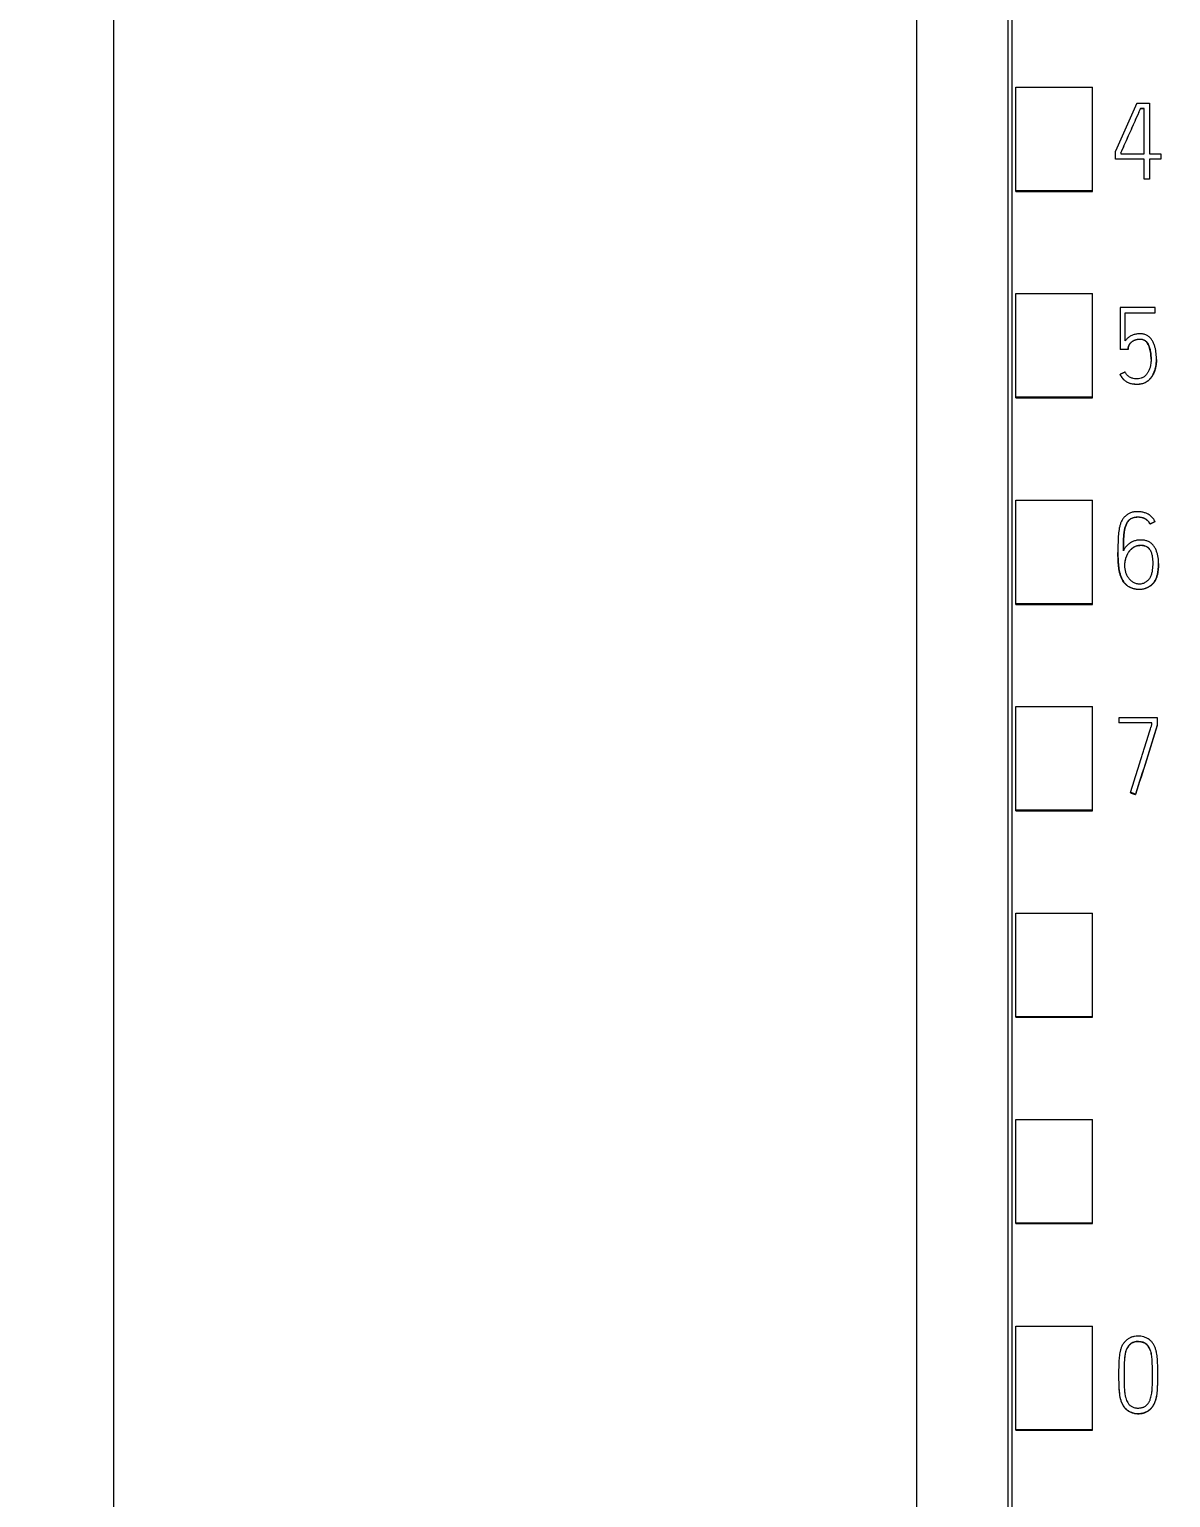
# Model space of a CAD drawing. Header units: millimetres. Extents: x 1359 to 3577, y 1333 to 3557.
# Drawn here: x 2755.07 to 2784.92, y 2979.14 to 3017.55 of the extents above; entities that cross this region are included whole.
import ezdxf

# ---------------------------------------------------------------- set-up
doc = ezdxf.new("R2010")
doc.units = ezdxf.units.MM
doc.layers.add('000-PI-Oprema', color=30, linetype='Continuous', lineweight=5)
doc.layers.add('002-PI-Kabelska kanalica', color=150, linetype='Continuous')
doc.styles.get("Standard").update_dxf_attribs({"font": 'arial.ttf'})
doc.dimstyles.new('ISO-25', dxfattribs={"dimtxt": 2.5, "dimasz": 2.5, "dimexe": 1.25, "dimexo": 0.625, "dimtad": 1, "dimtxsty": 'Standard', "dimcen": 2.5, "dimadec": 0, "dimazin": 0, "dimtfac": 1, "dimtmove": 0, "dimatfit": 3, "dimfxl": 1, "dimarcsym": 0})

# ---------------------------------------------------------------- blocks, each defined once
blk = doc.blocks.new('S7-1500 DI HF - 6ES7521-1BL00-0AB0')
at = {"layer": '000-PI-Oprema', "color": 0, "linetype": 'ByBlock', "lineweight": 0}
for p, q in [((30.4, 23.585), (30.4, 132.4)), ((30.5, 106.777), (30.5, 109.479)), ((30.5, 109.479), (32.5, 109.479)), ((32.5, 106.777), (32.5, 109.479)), ((33.666, 109.061), (33.996, 109.061)), ((33.757, 108.923), (33.757, 108.917)), ((33.854, 108.923), (33.757, 108.923)), ((33.757, 108.917), (33.854, 108.917)), ((33.854, 107.735), (33.854, 108.923)), ((33.996, 109.061), (33.996, 107.735)), ((33.105, 107.596), (33.105, 107.801)), ((33.854, 107.596), (33.105, 107.596)), ((33.244, 107.771), (33.244, 107.735)), ((33.244, 107.735), (33.854, 107.735)), ((33.854, 107.069), (33.854, 107.596)), ((33.996, 107.735), (34.29, 107.735)), ((33.996, 107.596), (33.996, 107.069)), ((34.29, 107.596), (33.996, 107.596)), ((34.29, 107.735), (34.29, 107.596)), ((33.996, 107.069), (33.854, 107.069)), ((30.5, 106.749), (30.5, 106.777)), ((30.5, 106.777), (32.5, 106.777)), ((30.5, 106.749), (32.5, 106.749)), ((32.5, 106.749), (32.5, 106.777)), ((30.5, 101.375), (30.5, 104.078)), ((30.5, 104.078), (32.5, 104.078)), ((32.5, 101.375), (32.5, 104.078)), ((33.222, 103.717), (33.222, 102.622)), ((34.145, 103.717), (33.222, 103.717)), ((34.145, 103.579), (34.145, 103.717)), ((33.36, 102.843), (33.36, 103.579)), ((33.36, 103.579), (34.145, 103.579)), ((34.145, 103.579), (34.145, 103.572)), ((33.222, 102.622), (33.222, 102.616)), ((33.222, 102.622), (33.433, 102.622)), ((33.433, 102.622), (33.433, 102.616)), ((34.173, 102.358), (34.173, 102.364)), ((33.227, 101.967), (33.227, 101.961)), ((30.5, 101.349), (30.5, 101.375)), ((30.5, 101.375), (32.5, 101.375)), ((30.5, 101.349), (32.5, 101.349)), ((32.5, 101.349), (32.5, 101.375)), ((30.5, 95.974), (30.5, 98.676)), ((30.5, 98.676), (32.5, 98.676)), ((32.5, 95.974), (32.5, 98.676)), ((34.011, 98.054), (34.011, 98.047)), ((34.139, 98.12), (34.139, 98.114)), ((33.167, 97.316), (33.167, 97.31)), ((34.23, 97.017), (34.23, 97.023)), ((30.5, 95.949), (30.5, 95.974)), ((30.5, 95.974), (32.5, 95.974)), ((30.5, 95.949), (32.5, 95.949)), ((32.5, 95.949), (32.5, 95.974)), ((30.5, 90.572), (30.5, 93.274)), ((30.5, 93.274), (32.5, 93.274)), ((32.5, 90.572), (32.5, 93.274)), ((33.198, 92.847), (33.198, 92.988)), ((33.198, 92.988), (34.197, 92.988)), ((34.197, 92.988), (34.197, 92.786)), ((33.198, 92.847), (33.198, 92.84)), ((34.058, 92.847), (33.198, 92.847)), ((34.058, 92.808), (34.058, 92.847)), ((34.197, 92.786), (34.197, 92.78)), ((33.495, 91.027), (33.495, 91.02)), ((33.628, 90.982), (33.628, 90.976)), ((30.5, 90.549), (30.5, 90.572)), ((30.5, 90.572), (32.5, 90.572)), ((30.5, 90.549), (32.5, 90.549)), ((32.5, 90.549), (32.5, 90.572)), ((30.5, 85.17), (30.5, 87.872)), ((30.5, 87.872), (32.5, 87.872)), ((32.5, 85.17), (32.5, 87.872)), ((30.5, 85.17), (32.5, 85.17)), ((30.5, 85.149), (30.5, 85.17)), ((30.5, 85.149), (32.5, 85.149)), ((32.5, 85.149), (32.5, 85.17)), ((30.5, 79.769), (30.5, 82.471)), ((30.5, 82.471), (32.5, 82.471)), ((32.5, 79.769), (32.5, 82.471)), ((30.5, 79.75), (30.5, 79.769)), ((30.5, 79.769), (32.5, 79.769)), ((30.5, 79.75), (32.5, 79.75)), ((32.5, 79.75), (32.5, 79.769)), ((30.5, 74.367), (30.5, 77.069)), ((30.5, 77.069), (32.5, 77.069)), ((32.5, 74.367), (32.5, 77.069)), ((33.185, 75.808), (33.185, 75.802)), ((34.209, 75.76), (34.209, 75.766)), ((30.5, 74.35), (30.5, 74.367)), ((30.5, 74.367), (32.5, 74.367)), ((30.5, 74.35), (32.5, 74.35)), ((32.5, 74.35), (32.5, 74.367))]:
    blk.add_line(p, q, dxfattribs=at)
at = {"layer": '000-PI-Oprema', "color": 18, "linetype": 'ByBlock', "lineweight": 0, "true_color": 0x000000}
for centre, major_axis, ratio, start_param, end_param in [((18.741, 10.646), (452.614, 1023.309), 0.023466, 1.484858, 1.486095), ((29.277, 16.238), (311.427, 991.982), 0.017584, 1.499074, 1.500898), ((29.169, 14.429), (315.104, 1003.798), 0.017791, 1.498249, 1.500051)]:
    blk.add_ellipse(centre, major_axis=major_axis, ratio=ratio, start_param=start_param, end_param=end_param, dxfattribs=at)
at = {"layer": '000-PI-Oprema', "color": 0, "linetype": 'ByBlock', "lineweight": 0}
for points, knots in [([(30.3, 23.299), (30.3, 26.64), (30.3, 34.605), (30.3, 47.245), (30.3, 62.731), (30.3, 77.025), (30.3, 91.235), (30.3, 105.802), (30.3, 119.972), (30.3, 129.542), (30.3, 132.586)], [0, 0, 0, 0, 0.091483, 0.21812, 0.346206, 0.515858, 0.610111, 0.736264, 0.916066, 1, 1, 1, 1]), ([(6.9, 129.52), (6.9, 127.497), (6.9, 118.948), (6.9, 105.802), (6.9, 91.235), (6.9, 77.025), (6.9, 62.731), (6.9, 47.245), (6.9, 34.486), (6.9, 25.605), (6.9, 21.348), (6.9, 20.55)], [0, 0, 0, 0, 0.055935, 0.236292, 0.362833, 0.457376, 0.627551, 0.756032, 0.883059, 0.978086, 1, 1, 1, 1]), ([(27.9, 129.52), (27.9, 127.497), (27.9, 118.948), (27.9, 105.802), (27.9, 91.235), (27.9, 77.025), (27.9, 62.731), (27.9, 47.245), (27.9, 34.486), (27.9, 25.605), (27.9, 21.348), (27.9, 20.55)], [0, 0, 0, 0, 0.055935, 0.236292, 0.362833, 0.457376, 0.627551, 0.756032, 0.883059, 0.978086, 1, 1, 1, 1]), ([(33.757, 108.923), (33.747, 108.899), (33.736, 108.875), (33.715, 108.827), (33.704, 108.803), (33.672, 108.73), (33.651, 108.682), (33.609, 108.586), (33.588, 108.538), (33.545, 108.442), (33.523, 108.394), (33.48, 108.298), (33.459, 108.25), (33.416, 108.154), (33.395, 108.106), (33.352, 108.01), (33.331, 107.962), (33.298, 107.89), (33.287, 107.866), (33.271, 107.83), (33.266, 107.818), (33.255, 107.794), (33.25, 107.782), (33.244, 107.771)], [0, 0, 0, 0, 0.0625, 0.0625, 0.125, 0.125, 0.25, 0.25, 0.375, 0.375, 0.5, 0.5, 0.625, 0.625, 0.75, 0.75, 0.875, 0.875, 0.9375, 0.9375, 0.96875, 0.96875, 1, 1, 1, 1]), ([(33.244, 107.764), (33.25, 107.776), (33.255, 107.788), (33.266, 107.812), (33.271, 107.824), (33.287, 107.86), (33.298, 107.884), (33.331, 107.956), (33.352, 108.004), (33.395, 108.1), (33.416, 108.148), (33.459, 108.244), (33.48, 108.292), (33.523, 108.388), (33.545, 108.436), (33.588, 108.532), (33.609, 108.58), (33.651, 108.676), (33.672, 108.724), (33.704, 108.796), (33.715, 108.82), (33.736, 108.868), (33.747, 108.893), (33.757, 108.917)], [0, 0, 0, 0, 0.03125, 0.03125, 0.0625, 0.0625, 0.125, 0.125, 0.25, 0.25, 0.375, 0.375, 0.5, 0.5, 0.625, 0.625, 0.75, 0.75, 0.875, 0.875, 0.9375, 0.9375, 1, 1, 1, 1]), ([(33.227, 101.967), (33.24, 101.941), (33.253, 101.915), (33.277, 101.879), (33.286, 101.868), (33.305, 101.846), (33.315, 101.835), (33.336, 101.815), (33.348, 101.806), (33.371, 101.789), (33.383, 101.781), (33.408, 101.766), (33.42, 101.759), (33.447, 101.747), (33.461, 101.742), (33.488, 101.733), (33.502, 101.729), (33.531, 101.722), (33.545, 101.719), (33.574, 101.715), (33.589, 101.714), (33.611, 101.712), (33.618, 101.712), (33.633, 101.711), (33.64, 101.711), (33.662, 101.71), (33.676, 101.71), (33.706, 101.711), (33.72, 101.712), (33.749, 101.715), (33.764, 101.717), (33.793, 101.724), (33.807, 101.727), (33.849, 101.741), (33.876, 101.753), (33.914, 101.775), (33.927, 101.782), (33.95, 101.799), (33.962, 101.809), (33.984, 101.828), (33.994, 101.838), (34.014, 101.86), (34.024, 101.871), (34.051, 101.906), (34.067, 101.93), (34.088, 101.968), (34.094, 101.981), (34.107, 102.008), (34.113, 102.021), (34.129, 102.062), (34.138, 102.09), (34.152, 102.146), (34.158, 102.175), (34.165, 102.218), (34.167, 102.232), (34.169, 102.261), (34.171, 102.276), (34.173, 102.32), (34.173, 102.349), (34.173, 102.407), (34.171, 102.465), (34.165, 102.523), (34.157, 102.581), (34.153, 102.61), (34.143, 102.653), (34.14, 102.667), (34.132, 102.695), (34.128, 102.709), (34.114, 102.751), (34.103, 102.778), (34.084, 102.818), (34.077, 102.831), (34.062, 102.856), (34.054, 102.868), (34.028, 102.904), (34.009, 102.925), (33.965, 102.965), (33.94, 102.981), (33.9, 103), (33.887, 103.006), (33.858, 103.015), (33.844, 103.019), (33.815, 103.024), (33.801, 103.026), (33.771, 103.028), (33.756, 103.029), (33.727, 103.028), (33.712, 103.027), (33.683, 103.025), (33.669, 103.023), (33.64, 103.019), (33.625, 103.016), (33.597, 103.009), (33.582, 103.005), (33.554, 102.995), (33.541, 102.99), (33.514, 102.977), (33.501, 102.97), (33.476, 102.955), (33.464, 102.947), (33.44, 102.929), (33.429, 102.919), (33.408, 102.899), (33.397, 102.889), (33.378, 102.867), (33.369, 102.855), (33.36, 102.843)], [0, 0, 0, 0, 0.03125, 0.03125, 0.046875, 0.046875, 0.0625, 0.0625, 0.078125, 0.078125, 0.09375, 0.09375, 0.109375, 0.109375, 0.125, 0.125, 0.140625, 0.140625, 0.15625, 0.15625, 0.171875, 0.171875, 0.179688, 0.179688, 0.1875, 0.1875, 0.203125, 0.203125, 0.21875, 0.21875, 0.234375, 0.234375, 0.25, 0.25, 0.28125, 0.28125, 0.296875, 0.296875, 0.3125, 0.3125, 0.328125, 0.328125, 0.34375, 0.34375, 0.375, 0.375, 0.390625, 0.390625, 0.40625, 0.40625, 0.4375, 0.4375, 0.46875, 0.46875, 0.484375, 0.484375, 0.5, 0.5, 0.53125, 0.53125, 0.5625, 0.59375, 0.59375, 0.625, 0.625, 0.640625, 0.640625, 0.65625, 0.65625, 0.6875, 0.6875, 0.703125, 0.703125, 0.71875, 0.71875, 0.75, 0.75, 0.78125, 0.78125, 0.796875, 0.796875, 0.8125, 0.8125, 0.828125, 0.828125, 0.84375, 0.84375, 0.859375, 0.859375, 0.875, 0.875, 0.890625, 0.890625, 0.90625, 0.90625, 0.921875, 0.921875, 0.9375, 0.9375, 0.953125, 0.953125, 0.96875, 0.96875, 0.984375, 0.984375, 1, 1, 1, 1]), ([(33.433, 102.622), (33.433, 102.645), (33.436, 102.668), (33.445, 102.701), (33.449, 102.713), (33.458, 102.734), (33.464, 102.744), (33.476, 102.763), (33.483, 102.773), (33.498, 102.79), (33.506, 102.798), (33.523, 102.814), (33.532, 102.821), (33.551, 102.835), (33.56, 102.841), (33.58, 102.852), (33.591, 102.857), (33.612, 102.866), (33.623, 102.87), (33.656, 102.88), (33.679, 102.884), (33.713, 102.887), (33.725, 102.888), (33.748, 102.888), (33.76, 102.887), (33.783, 102.885), (33.794, 102.883), (33.811, 102.88), (33.817, 102.878), (33.828, 102.875), (33.833, 102.873), (33.85, 102.867), (33.86, 102.862), (33.88, 102.85), (33.889, 102.843), (33.906, 102.828), (33.914, 102.819), (33.929, 102.801), (33.936, 102.792), (33.954, 102.763), (33.965, 102.742), (33.982, 102.7), (33.99, 102.678), (34.01, 102.612), (34.019, 102.567), (34.027, 102.499), (34.029, 102.476), (34.032, 102.43), (34.033, 102.407), (34.034, 102.338), (34.032, 102.293), (34.024, 102.225), (34.02, 102.202), (34.013, 102.169), (34.01, 102.158), (34.004, 102.135), (34, 102.124), (33.989, 102.091), (33.98, 102.07), (33.965, 102.039), (33.959, 102.029), (33.947, 102.009), (33.941, 101.999), (33.921, 101.971), (33.906, 101.954), (33.881, 101.929), (33.873, 101.922), (33.854, 101.907), (33.845, 101.901), (33.825, 101.888), (33.815, 101.883), (33.794, 101.873), (33.783, 101.869), (33.749, 101.859), (33.727, 101.855), (33.692, 101.852), (33.68, 101.851), (33.657, 101.851), (33.645, 101.85), (33.611, 101.852), (33.588, 101.854), (33.554, 101.861), (33.543, 101.864), (33.521, 101.871), (33.51, 101.875), (33.478, 101.89), (33.458, 101.902), (33.43, 101.923), (33.421, 101.931), (33.405, 101.947), (33.39, 101.965), (33.377, 101.984), (33.365, 102.004), (33.36, 102.014), (33.355, 102.025)], [0, 0, 0, 0, 0.03125, 0.03125, 0.046875, 0.046875, 0.0625, 0.0625, 0.078125, 0.078125, 0.09375, 0.09375, 0.109375, 0.109375, 0.125, 0.125, 0.140625, 0.140625, 0.15625, 0.15625, 0.1875, 0.1875, 0.203125, 0.203125, 0.21875, 0.21875, 0.234375, 0.234375, 0.242187, 0.242187, 0.25, 0.25, 0.265625, 0.265625, 0.28125, 0.28125, 0.296875, 0.296875, 0.3125, 0.3125, 0.34375, 0.34375, 0.375, 0.375, 0.4375, 0.4375, 0.46875, 0.46875, 0.5, 0.5, 0.5625, 0.5625, 0.59375, 0.59375, 0.609375, 0.609375, 0.625, 0.625, 0.65625, 0.65625, 0.671875, 0.671875, 0.6875, 0.6875, 0.71875, 0.71875, 0.734375, 0.734375, 0.75, 0.75, 0.765625, 0.765625, 0.78125, 0.78125, 0.8125, 0.8125, 0.828125, 0.828125, 0.84375, 0.84375, 0.875, 0.875, 0.890625, 0.890625, 0.90625, 0.90625, 0.9375, 0.9375, 0.953125, 0.953125, 0.96875, 0.984375, 0.984375, 1, 1, 1, 1]), ([(34.034, 102.36), (34.034, 102.365), (34.034, 102.371), (34.033, 102.4), (34.032, 102.423), (34.029, 102.468), (34.027, 102.491), (34.022, 102.536), (34.018, 102.559), (34.009, 102.604), (34.003, 102.627), (33.993, 102.66), (33.99, 102.671), (33.982, 102.693), (33.978, 102.703), (33.965, 102.735), (33.955, 102.756), (33.936, 102.785), (33.929, 102.795), (33.915, 102.813), (33.907, 102.821), (33.89, 102.837), (33.881, 102.844), (33.861, 102.856), (33.85, 102.861), (33.828, 102.869), (33.817, 102.872), (33.794, 102.877), (33.783, 102.879), (33.76, 102.881), (33.749, 102.881), (33.726, 102.882), (33.714, 102.881), (33.691, 102.879), (33.679, 102.878), (33.657, 102.873), (33.634, 102.868), (33.613, 102.861), (33.591, 102.852), (33.581, 102.846), (33.551, 102.829), (33.532, 102.816), (33.506, 102.793), (33.498, 102.785), (33.483, 102.767), (33.476, 102.758), (33.464, 102.738), (33.459, 102.728), (33.449, 102.707), (33.445, 102.696), (33.439, 102.673), (33.437, 102.662), (33.434, 102.639), (33.433, 102.628), (33.433, 102.616)], [0, 0, 0, 0, 0.015899, 0.015899, 0.077406, 0.077406, 0.138912, 0.138912, 0.200418, 0.200418, 0.261925, 0.261925, 0.292678, 0.292678, 0.323431, 0.323431, 0.384937, 0.384937, 0.41569, 0.41569, 0.446443, 0.446443, 0.477197, 0.477197, 0.50795, 0.50795, 0.538703, 0.538703, 0.569456, 0.569456, 0.600209, 0.600209, 0.630962, 0.630962, 0.661715, 0.661715, 0.692469, 0.723222, 0.723222, 0.753975, 0.753975, 0.815481, 0.815481, 0.846234, 0.846234, 0.876987, 0.876987, 0.907741, 0.907741, 0.938494, 0.938494, 0.969247, 0.969247, 1, 1, 1, 1]), ([(34.173, 102.358), (34.173, 102.336), (34.173, 102.315), (34.17, 102.265), (34.168, 102.236), (34.162, 102.193), (34.16, 102.178), (34.154, 102.15), (34.151, 102.135), (34.14, 102.093), (34.132, 102.065), (34.111, 102.01), (34.099, 101.983), (34.071, 101.931), (34.056, 101.906), (34.029, 101.871), (34.02, 101.86), (34.001, 101.838), (33.99, 101.828), (33.958, 101.798), (33.934, 101.78), (33.896, 101.758), (33.883, 101.751), (33.857, 101.739), (33.843, 101.733), (33.801, 101.719), (33.773, 101.712), (33.729, 101.706), (33.714, 101.705), (33.685, 101.704), (33.67, 101.704), (33.641, 101.705), (33.626, 101.705), (33.597, 101.707), (33.582, 101.708), (33.553, 101.711), (33.538, 101.714), (33.509, 101.72), (33.495, 101.724), (33.467, 101.733), (33.453, 101.738), (33.426, 101.75), (33.413, 101.757), (33.388, 101.772), (33.375, 101.78), (33.351, 101.797), (33.34, 101.806), (33.318, 101.826), (33.308, 101.836), (33.288, 101.859), (33.279, 101.871), (33.254, 101.908), (33.24, 101.934), (33.227, 101.961)], [0, 0, 0, 0, 0.044434, 0.044434, 0.104157, 0.104157, 0.134018, 0.134018, 0.16388, 0.16388, 0.223602, 0.223602, 0.283325, 0.283325, 0.343048, 0.343048, 0.37291, 0.37291, 0.402771, 0.402771, 0.462494, 0.462494, 0.492355, 0.492355, 0.522217, 0.522217, 0.58194, 0.58194, 0.611801, 0.611801, 0.641663, 0.641663, 0.671524, 0.671524, 0.701386, 0.701386, 0.731247, 0.731247, 0.761108, 0.761108, 0.79097, 0.79097, 0.820831, 0.820831, 0.850693, 0.850693, 0.880554, 0.880554, 0.910416, 0.910416, 0.940277, 0.940277, 1, 1, 1, 1]), ([(34.139, 98.12), (34.124, 98.145), (34.108, 98.169), (34.081, 98.203), (34.072, 98.214), (34.052, 98.235), (34.042, 98.246), (34.01, 98.275), (33.986, 98.292), (33.949, 98.313), (33.936, 98.32), (33.91, 98.332), (33.896, 98.337), (33.855, 98.351), (33.827, 98.359), (33.785, 98.366), (33.771, 98.369), (33.742, 98.372), (33.727, 98.373), (33.684, 98.375), (33.655, 98.375), (33.612, 98.371), (33.598, 98.37), (33.569, 98.365), (33.555, 98.362), (33.513, 98.35), (33.486, 98.34), (33.448, 98.32), (33.435, 98.313), (33.411, 98.297), (33.399, 98.289), (33.365, 98.262), (33.344, 98.242), (33.316, 98.209), (33.307, 98.198), (33.29, 98.174), (33.282, 98.162), (33.261, 98.124), (33.248, 98.098), (33.228, 98.044), (33.22, 98.016), (33.206, 97.961), (33.2, 97.933), (33.191, 97.877), (33.188, 97.848), (33.179, 97.763), (33.175, 97.706), (33.17, 97.591), (33.169, 97.534), (33.167, 97.362), (33.166, 97.247), (33.171, 97.104), (33.173, 97.075), (33.177, 97.018), (33.179, 96.99), (33.188, 96.904), (33.197, 96.848), (33.214, 96.778), (33.218, 96.763), (33.226, 96.736), (33.23, 96.722), (33.244, 96.681), (33.254, 96.654), (33.273, 96.615), (33.279, 96.602), (33.293, 96.577), (33.301, 96.564), (33.325, 96.528), (33.342, 96.505), (33.373, 96.474), (33.383, 96.464), (33.406, 96.445), (33.418, 96.437), (33.454, 96.413), (33.479, 96.399), (33.52, 96.383), (33.534, 96.377), (33.561, 96.368), (33.575, 96.364), (33.617, 96.354), (33.646, 96.349), (33.689, 96.345), (33.704, 96.345), (33.733, 96.344), (33.747, 96.345), (33.79, 96.348), (33.819, 96.352), (33.861, 96.362), (33.875, 96.366), (33.902, 96.376), (33.916, 96.381), (33.956, 96.399), (33.981, 96.413), (34.017, 96.437), (34.028, 96.446), (34.051, 96.465), (34.062, 96.474), (34.092, 96.505), (34.111, 96.528), (34.134, 96.564), (34.141, 96.577), (34.155, 96.603), (34.161, 96.616), (34.177, 96.656), (34.186, 96.683), (34.197, 96.725), (34.2, 96.739), (34.206, 96.768), (34.209, 96.782), (34.216, 96.825), (34.22, 96.853), (34.229, 96.939), (34.232, 96.996), (34.229, 97.082), (34.227, 97.111), (34.221, 97.168), (34.216, 97.197), (34.204, 97.254), (34.196, 97.282), (34.178, 97.338), (34.168, 97.365), (34.143, 97.418), (34.128, 97.443), (34.095, 97.491), (34.077, 97.513), (34.044, 97.543), (34.033, 97.553), (34.009, 97.569), (33.996, 97.577), (33.971, 97.591), (33.957, 97.597), (33.93, 97.607), (33.916, 97.612), (33.873, 97.623), (33.845, 97.628), (33.801, 97.632), (33.786, 97.633), (33.757, 97.633), (33.742, 97.633), (33.698, 97.631), (33.669, 97.627), (33.626, 97.617), (33.612, 97.613), (33.584, 97.604), (33.571, 97.598), (33.531, 97.581), (33.506, 97.566), (33.469, 97.541), (33.458, 97.533), (33.435, 97.514), (33.424, 97.505), (33.393, 97.474), (33.373, 97.452), (33.338, 97.405), (33.323, 97.38), (33.309, 97.354)], [0, 0, 0, 0, 0.015625, 0.015625, 0.023438, 0.023438, 0.03125, 0.03125, 0.046875, 0.046875, 0.054688, 0.054688, 0.0625, 0.0625, 0.078125, 0.078125, 0.085938, 0.085938, 0.09375, 0.09375, 0.109375, 0.109375, 0.117188, 0.117188, 0.125, 0.125, 0.140625, 0.140625, 0.148438, 0.148438, 0.15625, 0.15625, 0.171875, 0.171875, 0.179688, 0.179688, 0.1875, 0.1875, 0.203125, 0.203125, 0.21875, 0.21875, 0.234375, 0.234375, 0.25, 0.25, 0.28125, 0.28125, 0.3125, 0.3125, 0.375, 0.375, 0.390625, 0.390625, 0.40625, 0.40625, 0.4375, 0.4375, 0.445313, 0.445313, 0.453125, 0.453125, 0.46875, 0.46875, 0.476563, 0.476563, 0.484375, 0.484375, 0.5, 0.5, 0.507813, 0.507813, 0.515625, 0.515625, 0.53125, 0.53125, 0.539063, 0.539063, 0.546875, 0.546875, 0.5625, 0.5625, 0.570313, 0.570313, 0.578125, 0.578125, 0.59375, 0.59375, 0.601563, 0.601563, 0.609375, 0.609375, 0.625, 0.625, 0.632813, 0.632813, 0.640625, 0.640625, 0.65625, 0.65625, 0.664063, 0.664063, 0.671875, 0.671875, 0.6875, 0.6875, 0.695313, 0.695313, 0.703125, 0.703125, 0.71875, 0.71875, 0.75, 0.75, 0.765625, 0.765625, 0.78125, 0.78125, 0.796875, 0.796875, 0.8125, 0.8125, 0.828125, 0.828125, 0.84375, 0.84375, 0.851563, 0.851563, 0.859375, 0.859375, 0.867188, 0.867188, 0.875, 0.875, 0.890625, 0.890625, 0.898438, 0.898438, 0.90625, 0.90625, 0.921875, 0.921875, 0.929688, 0.929688, 0.9375, 0.9375, 0.953125, 0.953125, 0.960937, 0.960937, 0.96875, 0.96875, 0.984375, 0.984375, 1, 1, 1, 1]), ([(33.309, 97.354), (33.309, 97.415), (33.31, 97.476), (33.312, 97.567), (33.313, 97.597), (33.315, 97.658), (33.316, 97.688), (33.32, 97.749), (33.323, 97.779), (33.329, 97.84), (33.334, 97.87), (33.343, 97.915), (33.346, 97.93), (33.354, 97.96), (33.358, 97.975), (33.372, 98.019), (33.383, 98.047), (33.402, 98.081), (33.406, 98.088), (33.414, 98.101), (33.418, 98.108), (33.432, 98.126), (33.442, 98.138), (33.458, 98.155), (33.463, 98.16), (33.475, 98.171), (33.481, 98.176), (33.5, 98.189), (33.513, 98.197), (33.534, 98.207), (33.541, 98.21), (33.556, 98.216), (33.563, 98.218), (33.586, 98.225), (33.601, 98.228), (33.631, 98.233), (33.647, 98.234), (33.678, 98.236), (33.693, 98.236), (33.724, 98.235), (33.74, 98.234), (33.77, 98.23), (33.793, 98.225), (33.815, 98.219), (33.83, 98.214), (33.837, 98.211), (33.859, 98.202), (33.873, 98.195), (33.899, 98.18), (33.912, 98.171), (33.93, 98.157), (33.936, 98.152), (33.948, 98.141), (33.953, 98.136), (33.969, 98.119), (33.979, 98.107), (33.996, 98.081), (34.004, 98.068), (34.011, 98.054)], [0, 0, 0, 0, 0.125, 0.125, 0.1875, 0.1875, 0.25, 0.25, 0.3125, 0.3125, 0.375, 0.375, 0.40625, 0.40625, 0.4375, 0.4375, 0.5, 0.5, 0.515625, 0.515625, 0.53125, 0.53125, 0.5625, 0.5625, 0.578125, 0.578125, 0.59375, 0.59375, 0.625, 0.625, 0.640625, 0.640625, 0.65625, 0.65625, 0.6875, 0.6875, 0.71875, 0.71875, 0.75, 0.75, 0.78125, 0.78125, 0.8125, 0.828125, 0.828125, 0.84375, 0.84375, 0.875, 0.875, 0.90625, 0.90625, 0.921875, 0.921875, 0.9375, 0.9375, 0.96875, 0.96875, 1, 1, 1, 1]), ([(34.011, 98.047), (33.997, 98.075), (33.98, 98.1), (33.954, 98.129), (33.949, 98.134), (33.937, 98.145), (33.931, 98.15), (33.913, 98.164), (33.888, 98.182), (33.86, 98.195), (33.831, 98.207), (33.817, 98.212), (33.787, 98.22), (33.772, 98.223), (33.741, 98.228), (33.726, 98.229), (33.679, 98.231), (33.649, 98.229), (33.603, 98.222), (33.588, 98.219), (33.558, 98.21), (33.543, 98.205), (33.522, 98.195), (33.515, 98.192), (33.502, 98.184), (33.495, 98.18), (33.476, 98.166), (33.459, 98.151), (33.443, 98.134), (33.433, 98.122), (33.429, 98.116), (33.415, 98.097), (33.407, 98.084), (33.392, 98.057), (33.385, 98.043), (33.373, 98.015), (33.368, 98), (33.354, 97.956), (33.347, 97.926), (33.334, 97.867), (33.33, 97.837), (33.323, 97.776), (33.32, 97.746), (33.317, 97.685), (33.315, 97.654), (33.313, 97.593), (33.312, 97.562), (33.31, 97.47), (33.309, 97.409), (33.309, 97.348)], [0, 0, 0, 0, 0.0625, 0.0625, 0.078125, 0.078125, 0.09375, 0.09375, 0.125, 0.15625, 0.15625, 0.1875, 0.1875, 0.21875, 0.21875, 0.25, 0.25, 0.3125, 0.3125, 0.34375, 0.34375, 0.375, 0.375, 0.390625, 0.390625, 0.40625, 0.40625, 0.4375, 0.453125, 0.453125, 0.46875, 0.46875, 0.5, 0.5, 0.53125, 0.53125, 0.5625, 0.5625, 0.625, 0.625, 0.6875, 0.6875, 0.75, 0.75, 0.8125, 0.8125, 0.875, 0.875, 1, 1, 1, 1]), ([(34.23, 97.017), (34.23, 96.971), (34.228, 96.925), (34.22, 96.851), (34.216, 96.822), (34.209, 96.78), (34.207, 96.765), (34.201, 96.737), (34.198, 96.723), (34.187, 96.68), (34.178, 96.653), (34.162, 96.613), (34.156, 96.599), (34.143, 96.573), (34.136, 96.561), (34.112, 96.524), (34.094, 96.501), (34.064, 96.471), (34.054, 96.461), (34.031, 96.442), (34.02, 96.433), (33.984, 96.408), (33.958, 96.394), (33.919, 96.376), (33.905, 96.371), (33.878, 96.361), (33.864, 96.357), (33.822, 96.346), (33.793, 96.342), (33.75, 96.339), (33.735, 96.338), (33.706, 96.338), (33.691, 96.339), (33.648, 96.343), (33.619, 96.347), (33.577, 96.358), (33.563, 96.362), (33.535, 96.371), (33.522, 96.376), (33.482, 96.392), (33.456, 96.405), (33.426, 96.425), (33.42, 96.429), (33.408, 96.438), (33.402, 96.442), (33.385, 96.456), (33.374, 96.466), (33.344, 96.497), (33.326, 96.519), (33.302, 96.555), (33.295, 96.568), (33.28, 96.593), (33.274, 96.606), (33.256, 96.645), (33.245, 96.672), (33.226, 96.727), (33.218, 96.754), (33.205, 96.811), (33.199, 96.839), (33.189, 96.896), (33.182, 96.953), (33.177, 97.01), (33.173, 97.067), (33.172, 97.096), (33.168, 97.186), (33.167, 97.248), (33.167, 97.31)], [0, 0, 0, 0, 0.061961, 0.061961, 0.100808, 0.100808, 0.120232, 0.120232, 0.139655, 0.139655, 0.178502, 0.178502, 0.197926, 0.197926, 0.217349, 0.217349, 0.256196, 0.256196, 0.27562, 0.27562, 0.295043, 0.295043, 0.33389, 0.33389, 0.353314, 0.353314, 0.372737, 0.372737, 0.411584, 0.411584, 0.431008, 0.431008, 0.450431, 0.450431, 0.489278, 0.489278, 0.508702, 0.508702, 0.528125, 0.528125, 0.566972, 0.566972, 0.576684, 0.576684, 0.586396, 0.586396, 0.605819, 0.605819, 0.644666, 0.644666, 0.66409, 0.66409, 0.683513, 0.683513, 0.72236, 0.72236, 0.761207, 0.761207, 0.800054, 0.800054, 0.838901, 0.877748, 0.877748, 0.916595, 0.916595, 1, 1, 1, 1]), ([(33.582, 97.448), (33.608, 97.462), (33.635, 97.473), (33.678, 97.483), (33.692, 97.486), (33.722, 97.49), (33.751, 97.493), (33.78, 97.492), (33.81, 97.491), (33.825, 97.489), (33.854, 97.484), (33.868, 97.48), (33.896, 97.471), (33.91, 97.465), (33.935, 97.451), (33.947, 97.443), (33.969, 97.424), (33.98, 97.413), (33.998, 97.39), (34.006, 97.378), (34.021, 97.353), (34.028, 97.34), (34.046, 97.299), (34.055, 97.272), (34.066, 97.229), (34.069, 97.215), (34.074, 97.186), (34.077, 97.172), (34.082, 97.128), (34.084, 97.099), (34.086, 97.041), (34.086, 97.012), (34.084, 96.926), (34.079, 96.868), (34.062, 96.781), (34.054, 96.753), (34.039, 96.712), (34.034, 96.698), (34.021, 96.671), (34.014, 96.658), (33.991, 96.621), (33.973, 96.599), (33.946, 96.573), (33.941, 96.568), (33.93, 96.558), (33.924, 96.554), (33.907, 96.541), (33.894, 96.533), (33.869, 96.519), (33.856, 96.512), (33.828, 96.502), (33.8, 96.494), (33.771, 96.489), (33.741, 96.487), (33.726, 96.486), (33.697, 96.488), (33.682, 96.489), (33.654, 96.495), (33.639, 96.498), (33.597, 96.513), (33.571, 96.526), (33.535, 96.551), (33.523, 96.56), (33.5, 96.579), (33.479, 96.599), (33.46, 96.621), (33.441, 96.644), (33.433, 96.656), (33.408, 96.693), (33.395, 96.718), (33.378, 96.759), (33.373, 96.772), (33.364, 96.8), (33.36, 96.815), (33.35, 96.857), (33.345, 96.886), (33.342, 96.929), (33.341, 96.944), (33.341, 96.973), (33.341, 96.988), (33.343, 97.032), (33.347, 97.061), (33.357, 97.118), (33.365, 97.146), (33.379, 97.188), (33.384, 97.201), (33.396, 97.228), (33.402, 97.241), (33.422, 97.28), (33.437, 97.305), (33.463, 97.34), (33.472, 97.352), (33.491, 97.374), (33.501, 97.385), (33.533, 97.415), (33.556, 97.433), (33.582, 97.448)], [0, 0, 0, 0, 0.03125, 0.03125, 0.046875, 0.046875, 0.0625, 0.078125, 0.078125, 0.09375, 0.09375, 0.109375, 0.109375, 0.125, 0.125, 0.140625, 0.140625, 0.15625, 0.15625, 0.171875, 0.171875, 0.1875, 0.1875, 0.21875, 0.21875, 0.234375, 0.234375, 0.25, 0.25, 0.28125, 0.28125, 0.3125, 0.3125, 0.375, 0.375, 0.40625, 0.40625, 0.421875, 0.421875, 0.4375, 0.4375, 0.46875, 0.46875, 0.476563, 0.476563, 0.484375, 0.484375, 0.5, 0.5, 0.515625, 0.515625, 0.53125, 0.546875, 0.546875, 0.5625, 0.5625, 0.578125, 0.578125, 0.59375, 0.59375, 0.625, 0.625, 0.640625, 0.640625, 0.65625, 0.671875, 0.671875, 0.6875, 0.6875, 0.71875, 0.71875, 0.734375, 0.734375, 0.75, 0.75, 0.78125, 0.78125, 0.796875, 0.796875, 0.8125, 0.8125, 0.84375, 0.84375, 0.875, 0.875, 0.890625, 0.890625, 0.90625, 0.90625, 0.9375, 0.9375, 0.953125, 0.953125, 0.96875, 0.96875, 1, 1, 1, 1]), ([(33.582, 97.442), (33.556, 97.427), (33.533, 97.409), (33.501, 97.379), (33.491, 97.368), (33.472, 97.346), (33.463, 97.334), (33.437, 97.299), (33.422, 97.274), (33.402, 97.235), (33.396, 97.222), (33.384, 97.195), (33.379, 97.181), (33.365, 97.14), (33.357, 97.112), (33.349, 97.069), (33.347, 97.054), (33.344, 97.025), (33.342, 97.011), (33.341, 96.985), (33.341, 96.975), (33.341, 96.964)], [0, 0, 0, 0, 0.157122, 0.157122, 0.235682, 0.235682, 0.314243, 0.314243, 0.471365, 0.471365, 0.549925, 0.549925, 0.628486, 0.628486, 0.785608, 0.785608, 0.864168, 0.864168, 0.942729, 0.942729, 1, 1, 1, 1]), ([(34.003, 97.376), (33.998, 97.383), (33.993, 97.39), (33.979, 97.408), (33.968, 97.418), (33.952, 97.433), (33.946, 97.437), (33.934, 97.446), (33.927, 97.449), (33.908, 97.46), (33.895, 97.465), (33.867, 97.475), (33.852, 97.478), (33.824, 97.483), (33.809, 97.485), (33.78, 97.486), (33.765, 97.486), (33.721, 97.485), (33.692, 97.481), (33.65, 97.47), (33.635, 97.466), (33.615, 97.458), (33.608, 97.455), (33.595, 97.449), (33.588, 97.445), (33.582, 97.442)], [0, 0, 0, 0, 0.053747, 0.053747, 0.148372, 0.148372, 0.195685, 0.195685, 0.242998, 0.242998, 0.337623, 0.337623, 0.432248, 0.432248, 0.526874, 0.526874, 0.621499, 0.621499, 0.810749, 0.810749, 0.905375, 0.905375, 0.952687, 0.952687, 1, 1, 1, 1]), ([(33.495, 91.027), (33.542, 91.175), (33.589, 91.324), (33.659, 91.546), (33.682, 91.621), (33.728, 91.769), (33.752, 91.843), (33.787, 91.955), (33.799, 91.992), (33.822, 92.066), (33.834, 92.103), (33.869, 92.215), (33.892, 92.289), (33.939, 92.437), (33.962, 92.512), (33.998, 92.623), (34.009, 92.66), (34.027, 92.716), (34.033, 92.734), (34.042, 92.762), (34.045, 92.771), (34.051, 92.79), (34.055, 92.799), (34.058, 92.808)], [0, 0, 0, 0, 0.25, 0.25, 0.375, 0.375, 0.5, 0.5, 0.5625, 0.5625, 0.625, 0.625, 0.75, 0.75, 0.875, 0.875, 0.9375, 0.9375, 0.96875, 0.96875, 0.984375, 0.984375, 1, 1, 1, 1]), ([(33.526, 76.779), (33.552, 76.789), (33.578, 76.796), (33.63, 76.805), (33.657, 76.808), (33.712, 76.809), (33.738, 76.807), (33.792, 76.8), (33.818, 76.794), (33.857, 76.783), (33.87, 76.778), (33.895, 76.769), (33.92, 76.758), (33.944, 76.746), (33.961, 76.735), (33.967, 76.732), (33.978, 76.724), (33.983, 76.72), (34.01, 76.7), (34.03, 76.681), (34.056, 76.651), (34.064, 76.64), (34.08, 76.619), (34.088, 76.607), (34.109, 76.573), (34.121, 76.549), (34.142, 76.5), (34.151, 76.475), (34.163, 76.436), (34.167, 76.423), (34.173, 76.397), (34.182, 76.358), (34.197, 76.266), (34.202, 76.187), (34.207, 76.081), (34.208, 76.028), (34.209, 75.922), (34.209, 75.869), (34.209, 75.763), (34.209, 75.657), (34.208, 75.551), (34.204, 75.446), (34.202, 75.393), (34.191, 75.287), (34.182, 75.235), (34.165, 75.17), (34.162, 75.157), (34.153, 75.131), (34.149, 75.118), (34.135, 75.08), (34.124, 75.056), (34.106, 75.019), (34.099, 75.008), (34.085, 74.984), (34.078, 74.973), (34.055, 74.94), (34.037, 74.92), (34.008, 74.892), (33.998, 74.883), (33.982, 74.871), (33.977, 74.867), (33.965, 74.859), (33.96, 74.855), (33.931, 74.837), (33.907, 74.826), (33.869, 74.811), (33.856, 74.807), (33.83, 74.8), (33.816, 74.796), (33.777, 74.789), (33.75, 74.786), (33.71, 74.784), (33.696, 74.784), (33.669, 74.785), (33.655, 74.786), (33.615, 74.79), (33.588, 74.795), (33.549, 74.806), (33.537, 74.81), (33.511, 74.819), (33.498, 74.824), (33.461, 74.841), (33.438, 74.855), (33.405, 74.878), (33.395, 74.887), (33.374, 74.905), (33.365, 74.915), (33.337, 74.945), (33.321, 74.966), (33.299, 75.001), (33.292, 75.012), (33.279, 75.036), (33.273, 75.048), (33.257, 75.085), (33.247, 75.11), (33.235, 75.149), (33.231, 75.162), (33.225, 75.188), (33.222, 75.201), (33.213, 75.241), (33.209, 75.267), (33.191, 75.4), (33.188, 75.507), (33.186, 75.668), (33.185, 75.721), (33.185, 75.828), (33.185, 75.882), (33.187, 75.989), (33.188, 76.042), (33.193, 76.149), (33.196, 76.202), (33.207, 76.308), (33.214, 76.361), (33.232, 76.44), (33.239, 76.466), (33.253, 76.504), (33.258, 76.517), (33.269, 76.542), (33.275, 76.555), (33.295, 76.591), (33.31, 76.614), (33.336, 76.646), (33.346, 76.656), (33.365, 76.676), (33.375, 76.686), (33.406, 76.713), (33.428, 76.729), (33.463, 76.75), (33.476, 76.757), (33.494, 76.766), (33.504, 76.77), (33.515, 76.775), (33.52, 76.777), (33.523, 76.778), (33.525, 76.779), (33.526, 76.779)], [0, 0, 0, 0, 0.015625, 0.015625, 0.03125, 0.03125, 0.046875, 0.046875, 0.0625, 0.0625, 0.070312, 0.070312, 0.078125, 0.085937, 0.085937, 0.089844, 0.089844, 0.09375, 0.09375, 0.109375, 0.109375, 0.117187, 0.117187, 0.125, 0.125, 0.140625, 0.140625, 0.15625, 0.15625, 0.164062, 0.164062, 0.171875, 0.1875, 0.21875, 0.21875, 0.25, 0.25, 0.28125, 0.28125, 0.3125, 0.34375, 0.34375, 0.375, 0.375, 0.40625, 0.40625, 0.414062, 0.414062, 0.421875, 0.421875, 0.4375, 0.4375, 0.445312, 0.445312, 0.453125, 0.453125, 0.46875, 0.46875, 0.476562, 0.476562, 0.480469, 0.480469, 0.484375, 0.484375, 0.5, 0.5, 0.507812, 0.507812, 0.515625, 0.515625, 0.53125, 0.53125, 0.539062, 0.539062, 0.546875, 0.546875, 0.5625, 0.5625, 0.570312, 0.570312, 0.578125, 0.578125, 0.59375, 0.59375, 0.601562, 0.601562, 0.609375, 0.609375, 0.625, 0.625, 0.632812, 0.632812, 0.640625, 0.640625, 0.65625, 0.65625, 0.664062, 0.664062, 0.671875, 0.671875, 0.6875, 0.6875, 0.75, 0.75, 0.78125, 0.78125, 0.8125, 0.8125, 0.84375, 0.84375, 0.875, 0.875, 0.90625, 0.90625, 0.921875, 0.921875, 0.929687, 0.929687, 0.9375, 0.9375, 0.953125, 0.953125, 0.960937, 0.960937, 0.96875, 0.96875, 0.984375, 0.984375, 0.992187, 0.992187, 0.996094, 0.998047, 0.999023, 0.999023, 1, 1, 1, 1]), ([(33.869, 76.626), (33.889, 76.615), (33.907, 76.602), (33.939, 76.571), (33.953, 76.553), (33.978, 76.516), (33.989, 76.496), (34.008, 76.456), (34.017, 76.435), (34.038, 76.371), (34.047, 76.328), (34.055, 76.262), (34.057, 76.239), (34.061, 76.195), (34.062, 76.172), (34.067, 76.061), (34.07, 75.971), (34.071, 75.793), (34.07, 75.703), (34.069, 75.569), (34.068, 75.502), (34.064, 75.435), (34.061, 75.391), (34.058, 75.368), (34.05, 75.302), (34.042, 75.258), (34.025, 75.193), (34.019, 75.172), (34.008, 75.14), (34.004, 75.13), (33.995, 75.109), (33.985, 75.089), (33.974, 75.07), (33.962, 75.051), (33.955, 75.041), (33.934, 75.015), (33.919, 74.999), (33.891, 74.979), (33.882, 74.973), (33.862, 74.962), (33.852, 74.957), (33.831, 74.948), (33.821, 74.945), (33.799, 74.938), (33.788, 74.935), (33.755, 74.929), (33.733, 74.926), (33.7, 74.925), (33.688, 74.925), (33.666, 74.926), (33.655, 74.927), (33.622, 74.932), (33.6, 74.937), (33.568, 74.947), (33.557, 74.951), (33.536, 74.96), (33.516, 74.97), (33.498, 74.983), (33.485, 74.993), (33.48, 74.997), (33.472, 75.005), (33.468, 75.009), (33.456, 75.021), (33.449, 75.029), (33.436, 75.047), (33.43, 75.057), (33.412, 75.086), (33.403, 75.106), (33.386, 75.147), (33.379, 75.169), (33.37, 75.201), (33.367, 75.212), (33.362, 75.233), (33.354, 75.266), (33.349, 75.299), (33.34, 75.364), (33.336, 75.408), (33.328, 75.54), (33.327, 75.628), (33.327, 75.761), (33.327, 75.805), (33.328, 75.893), (33.328, 76.025), (33.333, 76.157), (33.343, 76.267), (33.346, 76.289), (33.353, 76.333), (33.357, 76.355), (33.364, 76.387), (33.367, 76.397), (33.374, 76.419), (33.377, 76.429), (33.389, 76.46), (33.398, 76.48), (33.414, 76.508), (33.42, 76.518), (33.433, 76.536), (33.439, 76.545), (33.46, 76.571), (33.476, 76.586), (33.501, 76.607), (33.51, 76.614), (33.529, 76.626), (33.538, 76.632), (33.568, 76.646), (33.589, 76.653), (33.632, 76.662), (33.654, 76.664), (33.698, 76.665), (33.72, 76.664), (33.764, 76.659), (33.786, 76.656), (33.818, 76.648), (33.829, 76.644), (33.844, 76.638), (33.849, 76.636), (33.857, 76.633), (33.859, 76.632), (33.864, 76.629), (33.867, 76.628), (33.869, 76.626)], [0, 0, 0, 0, 0.015625, 0.015625, 0.03125, 0.03125, 0.046875, 0.046875, 0.0625, 0.0625, 0.09375, 0.09375, 0.109375, 0.109375, 0.125, 0.125, 0.1875, 0.1875, 0.25, 0.25, 0.28125, 0.296875, 0.296875, 0.3125, 0.3125, 0.34375, 0.34375, 0.359375, 0.359375, 0.367187, 0.367187, 0.375, 0.382812, 0.382812, 0.390625, 0.390625, 0.40625, 0.40625, 0.414062, 0.414062, 0.421875, 0.421875, 0.429687, 0.429687, 0.4375, 0.4375, 0.453125, 0.453125, 0.460937, 0.460937, 0.46875, 0.46875, 0.484375, 0.484375, 0.492187, 0.492187, 0.5, 0.507812, 0.507812, 0.511719, 0.511719, 0.515625, 0.515625, 0.523437, 0.523437, 0.53125, 0.53125, 0.546875, 0.546875, 0.5625, 0.5625, 0.570312, 0.570312, 0.578125, 0.59375, 0.59375, 0.625, 0.625, 0.6875, 0.6875, 0.71875, 0.71875, 0.75, 0.8125, 0.8125, 0.828125, 0.828125, 0.84375, 0.84375, 0.851562, 0.851562, 0.859375, 0.859375, 0.875, 0.875, 0.882812, 0.882812, 0.890625, 0.890625, 0.90625, 0.90625, 0.914062, 0.914062, 0.921875, 0.921875, 0.9375, 0.9375, 0.953125, 0.953125, 0.96875, 0.96875, 0.984375, 0.984375, 0.992188, 0.992188, 0.996094, 0.996094, 0.998047, 0.998047, 1, 1, 1, 1]), ([(33.869, 76.62), (33.849, 76.631), (33.828, 76.639), (33.796, 76.647), (33.785, 76.649), (33.763, 76.653), (33.752, 76.655), (33.719, 76.658), (33.696, 76.659), (33.652, 76.658), (33.63, 76.655), (33.597, 76.648), (33.586, 76.645), (33.565, 76.638), (33.554, 76.633), (33.534, 76.623), (33.525, 76.618), (33.506, 76.605), (33.497, 76.598), (33.48, 76.583), (33.472, 76.576), (33.456, 76.559), (33.449, 76.551), (33.428, 76.524), (33.416, 76.505), (33.4, 76.476), (33.395, 76.466), (33.386, 76.445), (33.382, 76.435), (33.37, 76.403), (33.364, 76.382), (33.35, 76.316), (33.344, 76.272), (33.336, 76.184), (33.333, 76.139), (33.33, 76.05), (33.329, 76.006), (33.328, 75.917), (33.327, 75.872), (33.327, 75.789), (33.327, 75.751), (33.327, 75.712)], [0, 0, 0, 0, 0.050692, 0.050692, 0.076038, 0.076038, 0.101384, 0.101384, 0.152076, 0.152076, 0.202768, 0.202768, 0.228114, 0.228114, 0.25346, 0.25346, 0.278806, 0.278806, 0.304152, 0.304152, 0.329498, 0.329498, 0.354844, 0.354844, 0.405536, 0.405536, 0.430882, 0.430882, 0.456228, 0.456228, 0.506919, 0.506919, 0.608303, 0.608303, 0.709687, 0.709687, 0.811071, 0.811071, 0.912455, 0.912455, 1, 1, 1, 1]), ([(34.071, 75.808), (34.071, 75.834), (34.071, 75.86), (34.07, 75.974), (34.067, 76.062), (34.06, 76.194), (34.058, 76.238), (34.046, 76.325), (34.037, 76.368), (34.02, 76.42), (34.016, 76.431), (34.007, 76.451), (34.003, 76.462), (33.988, 76.492), (33.978, 76.511), (33.959, 76.538), (33.952, 76.547), (33.938, 76.565), (33.923, 76.581), (33.906, 76.595), (33.893, 76.605), (33.888, 76.609), (33.879, 76.615), (33.874, 76.617), (33.869, 76.62)], [0, 0, 0, 0, 0.088977, 0.088977, 0.392651, 0.392651, 0.544488, 0.544488, 0.696326, 0.696326, 0.734285, 0.734285, 0.772244, 0.772244, 0.848163, 0.848163, 0.886122, 0.886122, 0.924081, 0.962041, 0.962041, 0.98102, 0.98102, 1, 1, 1, 1]), ([(33.185, 75.802), (33.185, 75.738), (33.186, 75.674), (33.187, 75.557), (33.188, 75.503), (33.192, 75.422), (33.194, 75.395), (33.199, 75.342), (33.202, 75.315), (33.212, 75.235), (33.223, 75.182), (33.243, 75.118), (33.247, 75.105), (33.257, 75.08), (33.262, 75.067), (33.278, 75.031), (33.291, 75.007), (33.313, 74.973), (33.32, 74.962), (33.337, 74.941), (33.345, 74.93), (33.372, 74.9), (33.392, 74.882), (33.425, 74.858), (33.436, 74.851), (33.459, 74.837), (33.471, 74.83), (33.508, 74.813), (33.533, 74.804), (33.573, 74.793), (33.586, 74.79), (33.612, 74.785), (33.626, 74.783), (33.666, 74.779), (33.693, 74.777), (33.734, 74.779), (33.747, 74.78), (33.774, 74.783), (33.787, 74.785), (33.827, 74.792), (33.852, 74.799), (33.89, 74.813), (33.903, 74.818), (33.928, 74.83), (33.939, 74.837), (33.974, 74.857), (33.996, 74.874), (34.035, 74.911), (34.053, 74.932), (34.076, 74.965), (34.084, 74.976), (34.098, 74.999), (34.105, 75.011), (34.123, 75.047), (34.134, 75.071), (34.153, 75.122), (34.161, 75.147), (34.175, 75.199), (34.181, 75.226), (34.19, 75.279), (34.201, 75.358), (34.204, 75.438), (34.208, 75.545), (34.209, 75.634), (34.209, 75.724), (34.209, 75.76)], [0, 0, 0, 0, 0.074801, 0.074801, 0.137845, 0.137845, 0.169367, 0.169367, 0.200889, 0.200889, 0.263933, 0.263933, 0.279694, 0.279694, 0.295455, 0.295455, 0.326976, 0.326976, 0.342737, 0.342737, 0.358498, 0.358498, 0.39002, 0.39002, 0.405781, 0.405781, 0.421542, 0.421542, 0.453064, 0.453064, 0.468825, 0.468825, 0.484586, 0.484586, 0.516108, 0.516108, 0.531869, 0.531869, 0.54763, 0.54763, 0.579151, 0.579151, 0.594912, 0.594912, 0.610673, 0.610673, 0.642195, 0.642195, 0.673717, 0.673717, 0.689478, 0.689478, 0.705239, 0.705239, 0.736761, 0.736761, 0.768283, 0.768283, 0.799805, 0.799805, 0.831326, 0.89437, 0.89437, 0.957414, 1, 1, 1, 1])]:
    blk.add_open_spline(points, degree=3, knots=knots, dxfattribs=at)
for points, weights in [([(33.355, 102.025), (33.291, 101.996), (33.227, 101.967)], [0.500000031032, 0.499999968968, 0.500000031032]), ([(34.011, 98.054), (34.075, 98.087), (34.139, 98.12)], [0.500000080229, 0.499999919771, 0.500000080229]), ([(34.139, 98.114), (34.075, 98.081), (34.011, 98.047)], [0.500000151686, 0.499999848314, 0.500000151686]), ([(33.628, 90.982), (33.562, 91.004), (33.495, 91.027)], [0.500000129147, 0.499999870853, 0.500000129147]), ([(33.495, 91.02), (33.562, 90.998), (33.628, 90.976)], [0.499999551767, 0.500000448233, 0.499999551767])]:
    blk.add_rational_spline(points, weights, degree=2, dxfattribs=at)
blk = doc.blocks.new('*D109')
at = {"color": 0, "lineweight": -2, "transparency": 16777216}
for p, q in [((2541.571, 2980.678), (2541.571, 3096.864)), ((2889.571, 2980.678), (2889.571, 3096.864)), ((2544.071, 3095.614), (2887.071, 3095.614))]:
    blk.add_line(p, q, dxfattribs=at)
at = {"color": 0, "transparency": 16777216}
for points in [[(2544.071, 3096.031), (2544.071, 3095.197), (2541.571, 3095.614)], [(2887.071, 3096.031), (2887.071, 3095.197), (2889.571, 3095.614)]]:
    blk.add_solid(points, dxfattribs=at)
at = {"layer": 'Defpoints', "color": 0, "transparency": 16777216}
for p in [(2889.571, 3095.614), (2541.571, 2980.053), (2889.571, 2980.053)]:
    blk.add_point(p, dxfattribs=at)
at = {"color": 0, "transparency": 16777216, "insert": (2715.571, 3097.516), "char_height": 2.5, "attachment_point": 5}
blk.add_mtext('348', dxfattribs=at)

msp = doc.modelspace()

# ---------------------------------------------------------------- block references
at = {"layer": '002-PI-Kabelska kanalica', "color": 0, "linetype": 'ByBlock', "lineweight": 0}
msp.add_blockref('S7-1500 DI HF - 6ES7521-1BL00-0AB0', (2750.371, 2906.556), dxfattribs=at)

# ---------------------------------------------------------------- dimensions: what is measured, and where the dimension line sits
dim = msp.add_linear_dim(base=(2889.571, 3095.614), p1=(2541.571, 2980.053), p2=(2889.571, 2980.053), dimstyle='ISO-25')
dim.commit()
dim.dimension.update_dxf_attribs({"geometry": '*D109', "text_midpoint": (2715.571, 3097.516)})

doc.saveas('drawing.dxf')
